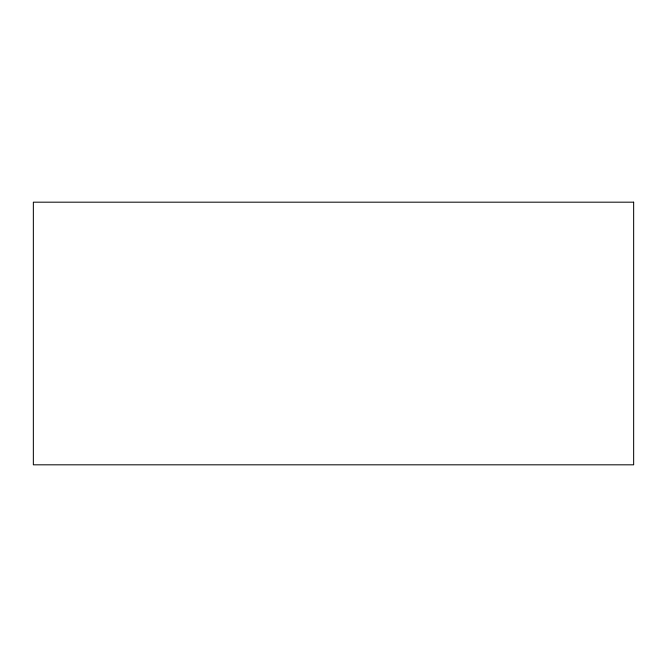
<?xml version="1.0" encoding="UTF-8"?>
<svg xmlns="http://www.w3.org/2000/svg" width="667" height="667" viewBox="0 0 667 667"><rect width="100%" height="100%" fill="white"/><g stroke="black" fill="none" stroke-linecap="round" stroke-linejoin="round"><path stroke-width="1" d="M633.65 202.184L33.35 202.184L33.35 464.816L633.65 464.816L633.65 202.184"/></g></svg>
